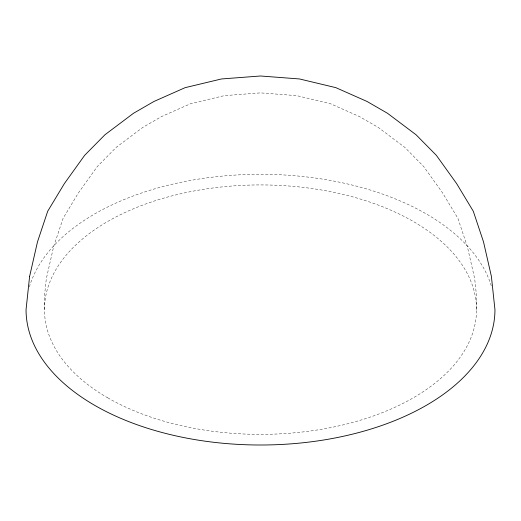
<?xml version="1.0" encoding="UTF-8"?>
<svg xmlns="http://www.w3.org/2000/svg" width="521" height="521" viewBox="0 0 521 521"><rect width="100%" height="100%" fill="white"/><g stroke="black" fill="none" stroke-linecap="round" stroke-linejoin="round"><path stroke-width="0.39" stroke-dasharray="2.6 1.95" d="M476.526 309.643L476.526 295.863L474.703 278.807L467.402 246.798L457.926 218.364L442.446 192.705L423.632 166.473L404.797 147.391L378.318 127.469L359.36 116.522L330.405 103.699L296.683 95.636L260.5 92.881L224.317 95.636L190.595 103.699L161.64 116.522L142.682 127.469L116.203 147.391L97.368 166.473L78.554 192.705L63.074 218.364L53.598 246.798L46.297 278.807L44.474 295.863L44.474 309.643M29.384 286.889A234.45 135.356 0 0 1 260.5 174.288A234.45 135.356 0 0 1 491.616 286.889M107.743 397.836A216.026 124.721 0 0 0 469.167 341.926A216.026 124.721 0 0 0 204.59 189.175A216.026 124.721 0 0 0 107.743 397.836"/><path stroke-width="0.78" d="M29.612 276.404L26.05 309.643A234.45 135.356 0 0 0 260.5 445.006A234.45 135.356 0 0 0 494.95 309.643L491.388 276.404L483.521 241.9L473.302 211.252L456.624 183.594L436.337 155.317L416.038 134.75L387.494 113.278L367.064 101.478L335.85 87.652L299.503 78.958L260.5 75.994L221.497 78.958L185.15 87.652L153.936 101.478L133.506 113.278L104.962 134.75L84.662 155.317L64.376 183.594L47.698 211.252L37.479 241.9L29.612 276.404"/></g></svg>
